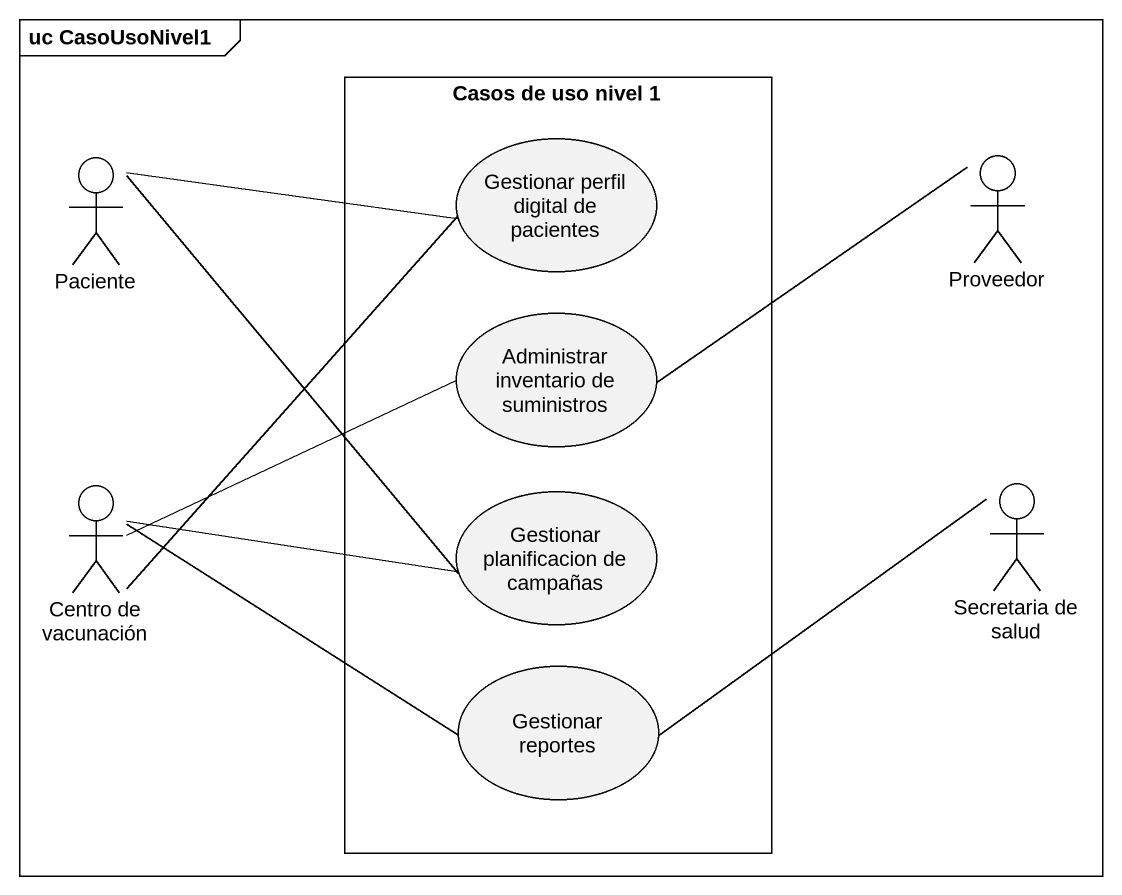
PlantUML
@startuml
mainframe uc CasoUsoNivel1
actor Paciente
rectangle "Casos de uso nivel 1" as Casos_de_uso_nivel_1 {
  usecase "Gestionar perfil digital de pacientes" as Gestionar_perfil_digital_de
  usecase "Administrar inventario de suministros" as Administrar_inventario_de
  usecase "Gestionar planificacion de campañas" as Gestionar_planificacion_de
  usecase "Gestionar reportes" as Gestionar_reportes
}
actor Proveedor
actor "Centro de vacunación" as Centro_de_vacunación
actor "Secretaria de salud" as Secretaria_de_salud
Paciente -right- Gestionar_perfil_digital_de
Paciente -- Gestionar_planificacion_de
Proveedor -left- Administrar_inventario_de
Centro_de_vacunación -up- Gestionar_perfil_digital_de
Centro_de_vacunación -right- Administrar_inventario_de
Centro_de_vacunación -right- Gestionar_planificacion_de
Centro_de_vacunación -right- Gestionar_reportes
Secretaria_de_salud -left- Gestionar_reportes
@enduml
